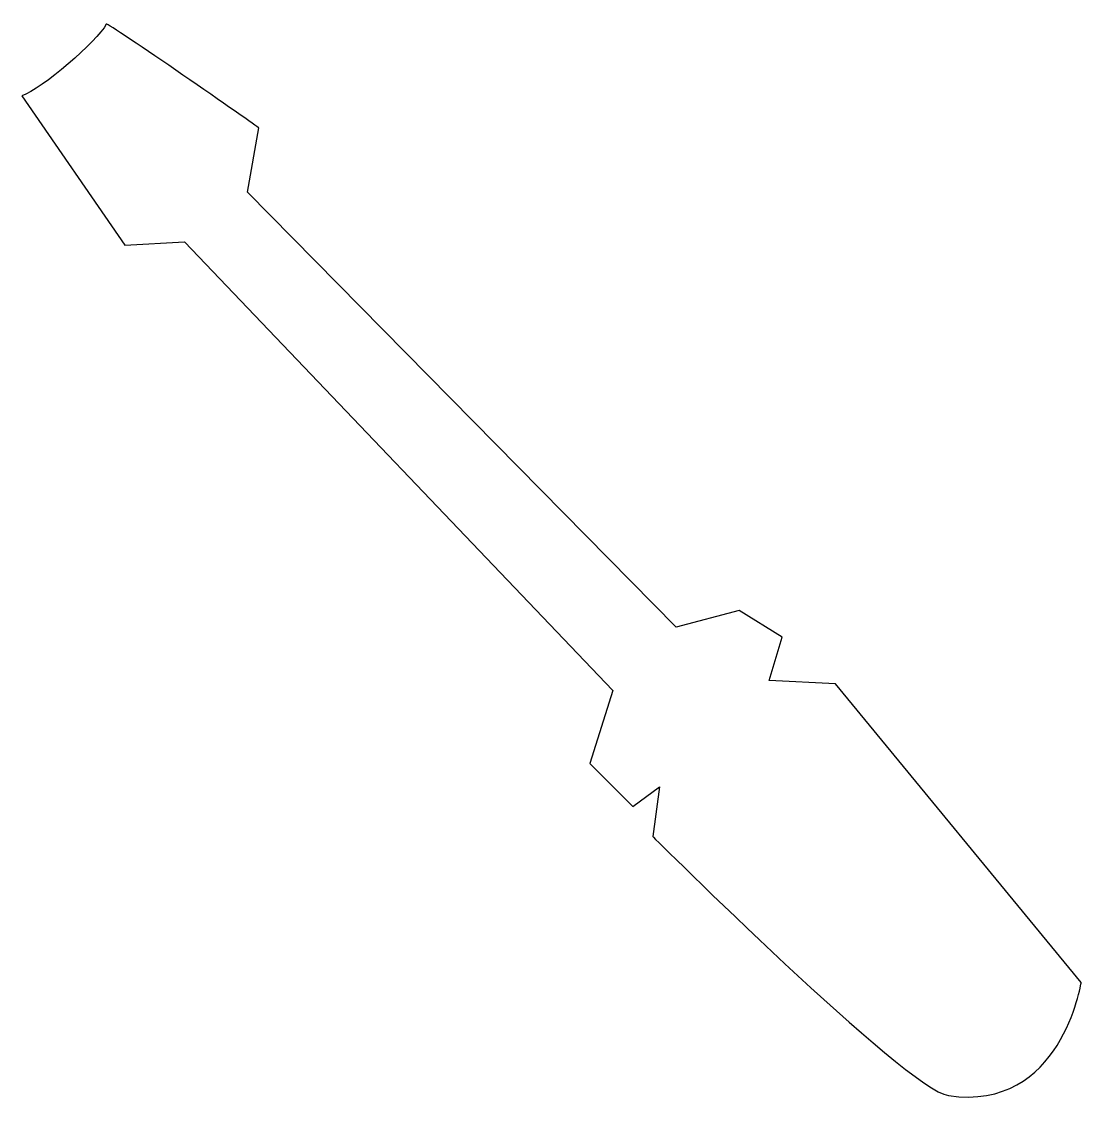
# Model space of a CAD drawing. Header units: centimetres. Extents: x -8 to 8, y -8.3 to 8.1.
import ezdxf

# ---------------------------------------------------------------- set-up
doc = ezdxf.new("R2010")
doc.units = ezdxf.units.CM
doc.header["$MEASUREMENT"] = 0
doc.layers.add('Camada 1', color=7, linetype='Continuous')

msp = doc.modelspace()

# ---------------------------------------------------------------- linework, layer by layer
at = {"layer": 'Camada 1'}
msp.add_open_spline([(7.99022, -6.36543), (7.99022, -6.36543), (7.68968, -8.31917), (5.98642, -8.06869), (5.98642, -8.06869), (5.35949, -7.97648), (1.52793, -4.16122), (1.52793, -4.16122), (1.52793, -4.16122), (1.52793, -4.16122), (1.6281, -3.4098), (1.6281, -3.4098), (1.6281, -3.4098), (1.6281, -3.4098), (1.22736, -3.71037), (1.22736, -3.71037), (1.22736, -3.71037), (1.22736, -3.71037), (0.57611, -3.05915), (0.57611, -3.05915), (0.57611, -3.05915), (0.57611, -3.05915), (0.92679, -1.95705), (0.92679, -1.95705), (0.92679, -1.95705), (0.92679, -1.95705), (-5.53555, 4.80586), (-5.53555, 4.80586), (-5.53555, 4.80586), (-5.53555, 4.80586), (-6.43728, 4.75575), (-6.43728, 4.75575), (-6.43728, 4.75575), (-6.43728, 4.75575), (-7.99022, 7.01006), (-7.99022, 7.01006), (-7.99022, 7.01006), (-7.69251, 7.10671), (-6.84431, 7.83759), (-6.71797, 8.09024), (-6.71797, 8.09024), (-6.69993, 8.12633), (-4.41702, 6.5292), (-4.41702, 6.5292), (-4.41702, 6.5292), (-4.41702, 6.5292), (-4.58373, 5.55728), (-4.58373, 5.55728), (-4.58373, 5.55728), (-4.58373, 5.55728), (1.87859, -1.00521), (1.87859, -1.00521), (1.87859, -1.00521), (1.87859, -1.00521), (2.83043, -0.75473), (2.83043, -0.75473), (2.83043, -0.75473), (2.83043, -0.75473), (3.48165, -1.15549), (3.48165, -1.15549), (3.48165, -1.15549), (3.48165, -1.15549), (3.28128, -1.80674), (3.28128, -1.80674), (3.28128, -1.80674), (3.28128, -1.80674), (4.28318, -1.85683), (4.28318, -1.85683), (4.28318, -1.85683), (4.28318, -1.85683), (7.99022, -6.36543), (7.99022, -6.36543)], degree=3, knots=[0, 0, 0, 0, 0.05263158, 0.05263158, 0.05263158, 0.05263158, 0.10526316, 0.10526316, 0.10526316, 0.10526316, 0.15789474, 0.15789474, 0.15789474, 0.15789474, 0.21052632, 0.21052632, 0.21052632, 0.21052632, 0.26315789, 0.26315789, 0.26315789, 0.26315789, 0.31578947, 0.31578947, 0.31578947, 0.31578947, 0.36842105, 0.36842105, 0.36842105, 0.36842105, 0.42105263, 0.42105263, 0.42105263, 0.42105263, 0.47368421, 0.47368421, 0.47368421, 0.47368421, 0.52631579, 0.52631579, 0.52631579, 0.52631579, 0.57894737, 0.57894737, 0.57894737, 0.57894737, 0.63157895, 0.63157895, 0.63157895, 0.63157895, 0.68421053, 0.68421053, 0.68421053, 0.68421053, 0.73684211, 0.73684211, 0.73684211, 0.73684211, 0.78947368, 0.78947368, 0.78947368, 0.78947368, 0.84210526, 0.84210526, 0.84210526, 0.84210526, 0.89473684, 0.89473684, 0.89473684, 0.89473684, 1, 1, 1, 1], dxfattribs=at)

doc.saveas('drawing.dxf')
